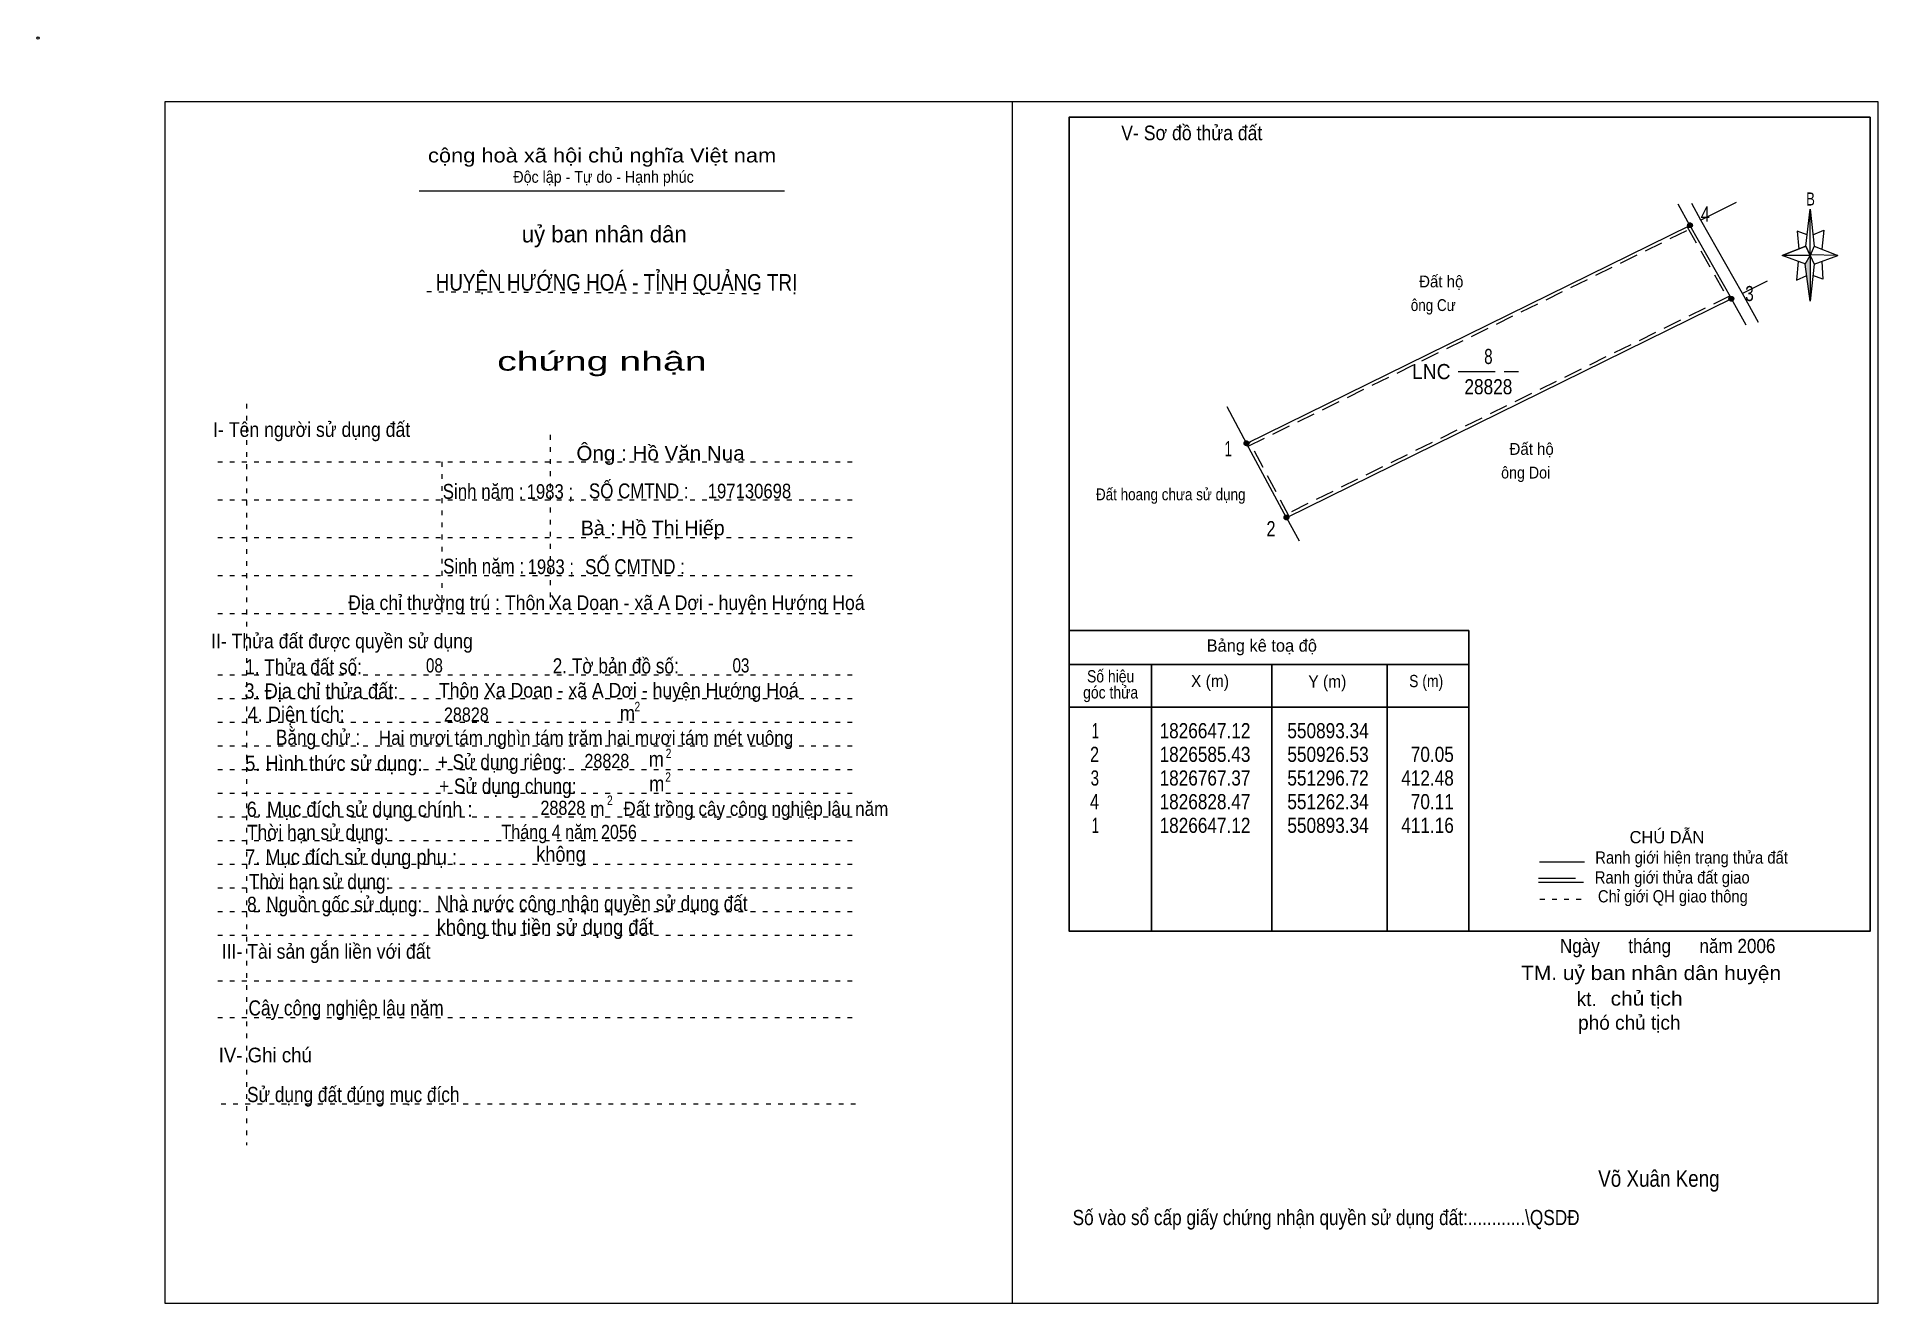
# Model space of a CAD drawing. Header units: centimetres. Extents: x -1.6 to 37.4, y -1.3 to 25.5.
import ezdxf
from ezdxf.enums import TextEntityAlignment as Align

# ---------------------------------------------------------------- set-up
doc = ezdxf.new("R2010")
doc.units = ezdxf.units.CM
doc.header["$LTSCALE"] = 0.13
for name, pattern in [('DOTTED', [1.5, 0.3, -1.2]), ('LONG_DASHED', [7.5, 6, -1.5]), ('MEDIUM_DASHED', [4.5, 3, -1.5])]:
    doc.linetypes.add(name, pattern=pattern)
for name, color, linetype, lineweight in [('1', 7, 'DOTTED', 13), ('10', 7, 'Continuous', 13), ('2', 7, 'Continuous', 25), ('3', 7, 'Continuous', 13), ('30', 7, 'Continuous', 13), ('32', 7, 'LONG_DASHED', 13), ('33', 7, 'LONG_DASHED', 13), ('35', 7, 'Continuous', 13)]:
    doc.layers.add(name, color=color, linetype=linetype, lineweight=lineweight)

msp = doc.modelspace()

# ---------------------------------------------------------------- hatches: boundary and pattern name
at = {"layer": '30'}
msp.add_hatch(color=256, dxfattribs=at).paths.add_polyline_path([(35.91, 20.87), (35.91, 19.91), (35.81, 20.69)])
at = {"layer": '32'}
for points in [[(33.4223, 21.5116, 1), (33.3223, 21.5116, 1)], [(34.2959, 19.9591, 1), (34.1959, 19.9591, 1)], [(24.0466, 16.9037, 1), (23.9466, 16.9037, 1)], [(24.8899, 15.3363, 1), (24.7899, 15.3363, 1)]]:
    msp.add_hatch(color=256, dxfattribs=at).paths.add_polyline_path(points)

# ---------------------------------------------------------------- linework, layer by layer
at = {"layer": '1', "linetype": 'Continuous'}
msp.add_line((6.51, 22.24), (14.23, 22.24), dxfattribs=at)
at = {"layer": '1'}
for p, q in [((6.67, 20.11), (13.82, 20.07)), ((2.86, 17.74), (2.86, 2.07)), ((9.28, 17.08), (9.28, 13.31)), ((2.25, 16.51), (15.75, 16.51)), ((6.99, 16.51), (6.99, 13.31)), ((2.25, 15.71), (15.75, 15.71)), ((2.25, 14.91), (15.75, 14.91)), ((2.25, 14.11), (15.75, 14.11)), ((2.25, 13.31), (15.75, 13.31)), ((2.25, 12.01), (15.75, 12.01)), ((2.25, 11.51), (15.75, 11.51)), ((2.25, 11.01), (15.75, 11.01)), ((2.25, 10.51), (15.75, 10.51)), ((2.25, 10.01), (15.75, 10.01)), ((2.25, 9.51), (15.75, 9.51)), ((2.25, 9.01), (15.75, 9.01)), ((2.25, 8.51), (15.75, 8.51)), ((2.25, 8.01), (15.75, 8.01)), ((2.25, 7.51), (15.75, 7.51)), ((2.25, 7.01), (15.75, 7.01)), ((2.25, 6.51), (15.75, 6.51)), ((2.25, 5.54), (15.75, 5.54)), ((2.25, 4.77), (15.75, 4.77)), ((2.32, 2.94), (15.82, 2.94))]:
    msp.add_line(p, q, dxfattribs=at)
at = {"layer": '10'}
for p, q in [((33.37, 21.51), (33.12, 21.96)), ((33.6, 21.62), (33.41, 21.97)), ((34.35, 21.99), (33.6, 21.62)), ((34.48, 20.07), (33.6, 21.62)), ((35, 20.33), (34.48, 20.07)), ((34.56, 19.4), (34.25, 19.96)), ((34.82, 19.46), (34.48, 20.07)), ((23.58, 17.68), (24, 16.9)), ((24.84, 15.33), (25.11, 14.84))]:
    msp.add_line(p, q, dxfattribs=at)
at = {"layer": '10', "linetype": 'MEDIUM_DASHED'}
for p, q in [((24.03, 16.84), (33.4, 21.45)), ((33.31, 21.48), (34.19, 19.93)), ((34.22, 20.02), (24.81, 15.39)), ((24.9, 15.36), (24.06, 16.93))]:
    msp.add_line(p, q, dxfattribs=at)
at = {"layer": '10'}
msp.add_lwpolyline([(24.84, 15.33), (24, 16.9), (33.37, 21.51), (34.25, 19.96)], close=True, dxfattribs=at)
msp.add_circle((-1.55, 25.47), 0.025, dxfattribs=at)
at = {"layer": '2'}
for p, q in [((20.25, 12.95), (28.7, 12.95)), ((28.7, 6.59), (28.7, 12.95)), ((20.25, 12.23), (28.7, 12.23)), ((21.99, 6.59), (21.99, 12.23)), ((24.53, 10.89), (24.53, 12.23)), ((26.97, 12.23), (26.97, 6.59)), ((20.25, 11.33), (28.7, 11.33))]:
    msp.add_line(p, q, dxfattribs=at)
msp.add_lwpolyline([(37.18, 23.8), (20.25, 23.8), (20.25, 6.59), (37.18, 6.59)], close=True, dxfattribs=at)
msp.add_lwpolyline([(24.53, 6.59), (24.53, 10.39), (24.53, 10.89)], dxfattribs=at)
at = {"layer": '3'}
msp.add_line((19.04, 24.12), (19.04, -1.27), dxfattribs=at)
for points in [[(19.04, 24.12), (1.13, 24.12), (1.13, -1.27), (19.04, -1.27)], [(19.04, -1.27), (37.35, -1.27), (37.35, 24.12), (19.04, 24.12)]]:
    msp.add_lwpolyline(points, dxfattribs=at)
at = {"layer": '30'}
for p, q in [((35.82, 21.07), (35.91, 21.85)), ((36, 21.07), (36.5, 20.87)), ((35.82, 20.69), (35.32, 20.87)), ((36, 20.69), (35.91, 19.91)), ((36.16, 20.75), (36.18, 20.37)), ((36.18, 20.37), (35.97, 20.45))]:
    msp.add_line(p, q, dxfattribs=at)
for points in [[(35.91, 21.85), (36, 21.07), (35.91, 20.87)], [(35.91, 20.87), (35.32, 20.87), (35.82, 21.07), (36, 20.69), (36.5, 20.87), (35.91, 20.89)], [(35.91, 20.87), (35.91, 19.91), (35.81, 20.69)]]:
    msp.add_lwpolyline(points, close=True, dxfattribs=at)
for points in [[(35.97, 21.31), (36.2, 21.41), (36.16, 21.01)], [(35.91, 20.87), (35.82, 21.07), (35.32, 20.87)], [(35.85, 21.31), (35.64, 21.39), (35.67, 21.01)], [(35.66, 20.75), (35.62, 20.35), (35.84, 20.45)], [(35.91, 20.87), (36, 20.69), (36.5, 20.87)]]:
    msp.add_lwpolyline(points, dxfattribs=at)
at = {"layer": '32'}
for centre in [(33.3723, 21.5116), (34.2459, 19.9591), (23.9966, 16.9037), (24.8399, 15.3363)]:
    msp.add_circle(centre, 0.05, dxfattribs=at)
at = {"layer": '33'}
msp.add_line((28.47, 18.42), (29.75, 18.42), dxfattribs=at)
at = {"layer": '35'}
for p, q in [((30.19, 8.06), (31.14, 8.06)), ((30.17, 7.63), (31.12, 7.63))]:
    msp.add_line(p, q, dxfattribs=at)
at = {"layer": '35', "linetype": 'LONG_DASHED'}
msp.add_line((30.17, 7.71), (31.12, 7.71), dxfattribs=at)
at = {"layer": '35', "linetype": 'DOTTED'}
msp.add_line((30.2, 7.27), (31.19, 7.27), dxfattribs=at)

# ---------------------------------------------------------------- texts
at = {"layer": '1'}
for s, height, width, p in [('V- Sơ đồ thửa đất', 0.31, 0.9, (22.84, 23.31)), ('cộng hoà xã hội chủ nghĩa Việt nam', 0.3, 1.15, (10.375, 22.84)), ('Độc lập - Tự do - Hạnh phúc', 0.25, 0.9, (10.405, 22.41)), ('chứng nhận', 0.4, 1.55, (10.37, 18.44)), ('I- Tên người sử dụng đất', 0.31, 0.9, (4.235, 17.04)), ('II- Thửa đất được quyền sử dụng', 0.31, 0.9, (4.875, 12.57)), ('III- Tài sản gắn liền với đất', 0.31, 0.9, (4.54, 6.01)), ('IV- Ghi chú', 0.31, 0.95, (3.255, 3.82))]:
    msp.add_text(s, height=height, dxfattribs=dict(at, width=width)).set_placement(p, align=Align.CENTER)
msp.add_text('uỷ ban nhân dân', height=0.35, dxfattribs=at).set_placement((10.42, 21.15), align=Align.CENTER)
at = {"layer": '10'}
for s, width, p in [('  Đất hộ', 0.95, (27.47, 20.2)), ('ông Cư', 0.85, (27.47, 19.7)), ('  Đất hộ', 0.95, (29.38, 16.66)), ('ông Doi', 0.9, (29.38, 16.16))]:
    msp.add_text(s, height=0.25, dxfattribs=dict(at, width=width)).set_placement(p)
for s, height, width, p in [('Ông : Hồ Văn Nua', 0.31, 1.05, (11.61, 16.54)), ('Sinh năm :', 0.3149, 0.85, (7.86, 15.73)), ('1983 ;', 0.31, 0.85, (9.27, 15.73)), ('SỐ CMTND :', 0.3149, 0.85, (11.15, 15.74)), ('197130698', 0.31, 0.85, (13.49, 15.74)), ('Đất hoang chưa sử dụng ', 0.25, 0.85, (22.435, 15.7)), ('Sinh năm :', 0.3149, 0.85, (7.87, 14.15)), ('1983 ;', 0.31, 0.85, (9.29, 14.14)), ('SỐ CMTND :', 0.3149, 0.85, (11.07, 14.14)), ('Địa chỉ thường trú : Thôn Xa Doan - xã A Dơi - huyện Hướng Hoá', 0.31, 0.9, (10.465, 13.38)), ('08', 0.3, 0.8, (6.83, 12.06)), ('03', 0.3, 0.8, (13.31, 12.06)), (' Thôn Xa Doan - xã A Dơi - huyện Hướng Hoá', 0.31, 0.9, (10.675, 11.53)), ('28828', 0.3, 0.85, (7.505, 11.02)), ('Hai mươi tám nghìn tám trăm hai mươi tám mét vuông ', 0.3, 0.9, (10.085, 10.53)), ('28828', 0.3, 0.85, (10.475, 10.04)), ('28828', 0.3, 0.85, (9.545, 9.05)), ('m    Đất trồng cây công nghiệp lâu năm ', 0.3, 0.9, (13.325, 9.03)), ('Tháng 4 năm 2056 ', 0.3, 0.85, (9.725, 8.54)), ('Ngày      tháng      năm 2006', 0.3, 0.9, (32.9, 6.13)), ('TM. uỷ ban nhân dân huyện', 0.3, 1.1, (32.55, 5.56)), ('chủ tịch', 0.3, 1.1, (32.455, 5.02)), ('Võ Xuân Keng ', 0.35, 0.85, (32.77, 1.19))]:
    msp.add_text(s, height=height, dxfattribs=dict(at, width=width)).set_placement(p, align=Align.CENTER)
for s, height, p in [('Bà : Hồ Thị Hiếp', 0.31, (11.445, 14.96)), ('kt.  ', 0.3, (31.3, 5.01)), ('phó chủ tịch ', 0.3, (32.145, 4.51))]:
    msp.add_text(s, height=height, dxfattribs=at).set_placement(p, align=Align.CENTER)
at = {"layer": '2'}
for s, height, width, p in [('HUYỆN HƯỚNG HOÁ - TỈNH QUẢNG TRỊ', 0.35, 0.85, (10.68, 20.13)), ('Số hiệu', 0.2591, 0.85, (21.125, 11.85)), ('3. Địa chỉ thửa đất:', 0.32, 0.9, (4.44, 11.51)), ('góc thửa', 0.2591, 0.85, (21.125, 11.51)), ('X (m)', 0.2591, 0.95, (23.225, 11.75)), ('Y (m)', 0.2591, 0.95, (25.705, 11.74)), ('S (m)', 0.2591, 0.85, (27.795, 11.75)), ('Số vào sổ cấp giấy chứng nhận quyền sử dụng đất:............\\QSDĐ', 0.32, 0.85, (25.68, 0.38))]:
    msp.add_text(s, height=height, dxfattribs=dict(at, width=width)).set_placement(p, align=Align.CENTER)
msp.add_text('Bảng kê toạ độ', height=0.2591, dxfattribs=at).set_placement((24.32, 12.5), align=Align.CENTER)
for s, height, width, p in [('1. Thửa đất số:', 0.32, 0.85, (2.83, 12.02)), ('2. Tờ bản đồ số:', 0.32, 0.85, (9.33, 12.04)), ('4. Diện tích:', 0.32, 0.9, (2.88, 11.02)), ('m', 0.32, 0.9, (10.75, 11.04)), ('2', 0.2, 0.8, (11.06, 11.24)), ('Bằng chử :', 0.32, 0.85, (3.48, 10.53)), ('5. Hình thức sử dụng:', 0.32, 0.9, (2.83, 9.98)), ('+ Sử dụng riêng:', 0.32, 0.85, (6.9, 10.01)), ('m', 0.32, 0.9, (11.36, 10.07)), ('2', 0.2, 0.8, (11.72, 10.25)), ('+ Sử dụng chung:', 0.32, 0.85, (6.93, 9.5)), ('m', 0.32, 0.9, (11.37, 9.55)), ('2', 0.2, 0.8, (11.71, 9.75)), ('6. Mục đích sử dụng chính : ', 0.32, 0.9, (2.86, 9.01)), ('2', 0.2, 0.8, (10.48, 9.26)), ('Thời hạn sử dụng: ', 0.32, 0.85, (2.87, 8.52)), ('7. Mục đích sử dụng phụ : ', 0.32, 0.9, (2.83, 8)), ('không', 0.32, 0.9, (8.98, 8.06)), ('Thời hạn sử dụng: ', 0.32, 0.85, (2.91, 7.48)), ('8. Nguồn gốc sử dụng: ', 0.32, 0.85, (2.87, 7)), ('Nhà nước công nhận quyền sử dụng đất ', 0.32, 0.85, (6.88, 7.02)), ('không thu tiền sử dụng đất', 0.32, 0.9, (6.88, 6.52)), ('Cây công nghiệp lâu năm', 0.32, 0.85, (2.9, 4.81)), ('Sử dụng đất đúng mục đích', 0.32, 0.85, (2.87, 2.98))]:
    msp.add_text(s, height=height, dxfattribs=dict(at, width=width)).set_placement(p)
at = {"layer": '30', "width": 0.75}
msp.add_text('B', height=0.2756, dxfattribs=at).set_placement((35.92, 21.93), align=Align.CENTER)
at = {"layer": '30'}
for s, width, p in [('1', 0.65, (20.88, 10.67)), ('1826647.12', 0.85, (24.08, 10.67)), ('550893.34', 0.85, (26.58, 10.67)), ('550893.34', 0.85, (26.58, 10.67)), ('2', 0.8, (20.88, 10.17)), ('1826585.43', 0.85, (24.08, 10.17)), ('550926.53', 0.85, (26.58, 10.17)), ('70.05', 0.85, (28.38, 10.17)), ('3', 0.75, (20.88, 9.67)), ('1826767.37', 0.85, (24.08, 9.67)), ('551296.72', 0.85, (26.58, 9.67)), ('412.48', 0.85, (28.38, 9.67)), ('4', 0.8, (20.88, 9.17)), ('1826828.47', 0.85, (24.08, 9.17)), ('551262.34', 0.85, (26.58, 9.17)), ('70.11', 0.85, (28.38, 9.17)), ('1', 0.65, (20.88, 8.67)), ('1826647.12', 0.85, (24.08, 8.67)), ('550893.34', 0.85, (26.58, 8.67)), ('411.16', 0.85, (28.38, 8.67))]:
    msp.add_text(s, height=0.32, dxfattribs=dict(at, width=width)).set_placement(p, align=Align.RIGHT)
at = {"layer": '32'}
for s, width, p in [('4', 0.8, (33.695, 21.59)), ('3', 0.75, (34.63, 19.91)), ('1', 0.65, (23.61, 16.63)), ('2', 0.8, (24.515, 14.94))]:
    msp.add_text(s, height=0.32, dxfattribs=dict(at, width=width)).set_placement(p, align=Align.CENTER)
at = {"layer": '33'}
for s, width, p in [('8', 0.75, (29.11, 18.58)), ('28828', 0.85, (29.11, 17.94))]:
    msp.add_text(s, height=0.32, dxfattribs=dict(at, width=width)).set_placement(p, align=Align.CENTER)
at = {"layer": '33', "width": 0.95}
msp.add_text('LNC', height=0.32, dxfattribs=at).set_placement((28.31, 18.26), align=Align.RIGHT)
at = {"layer": '35'}
msp.add_text('CHÚ DẪN', height=0.2591, dxfattribs=at).set_placement((32.885, 8.45), align=Align.CENTER)
at = {"layer": '35', "width": 0.9}
for s, p in [('Ranh giới hiện trạng thửa đất', (33.405, 8.02)), ('Ranh giới thửa đất giao ', (33.04, 7.6)), ('Chỉ giới QH giao thông', (33.01, 7.2))]:
    msp.add_text(s, height=0.2591, dxfattribs=at).set_placement(p, align=Align.CENTER)

doc.saveas('drawing.dxf')
